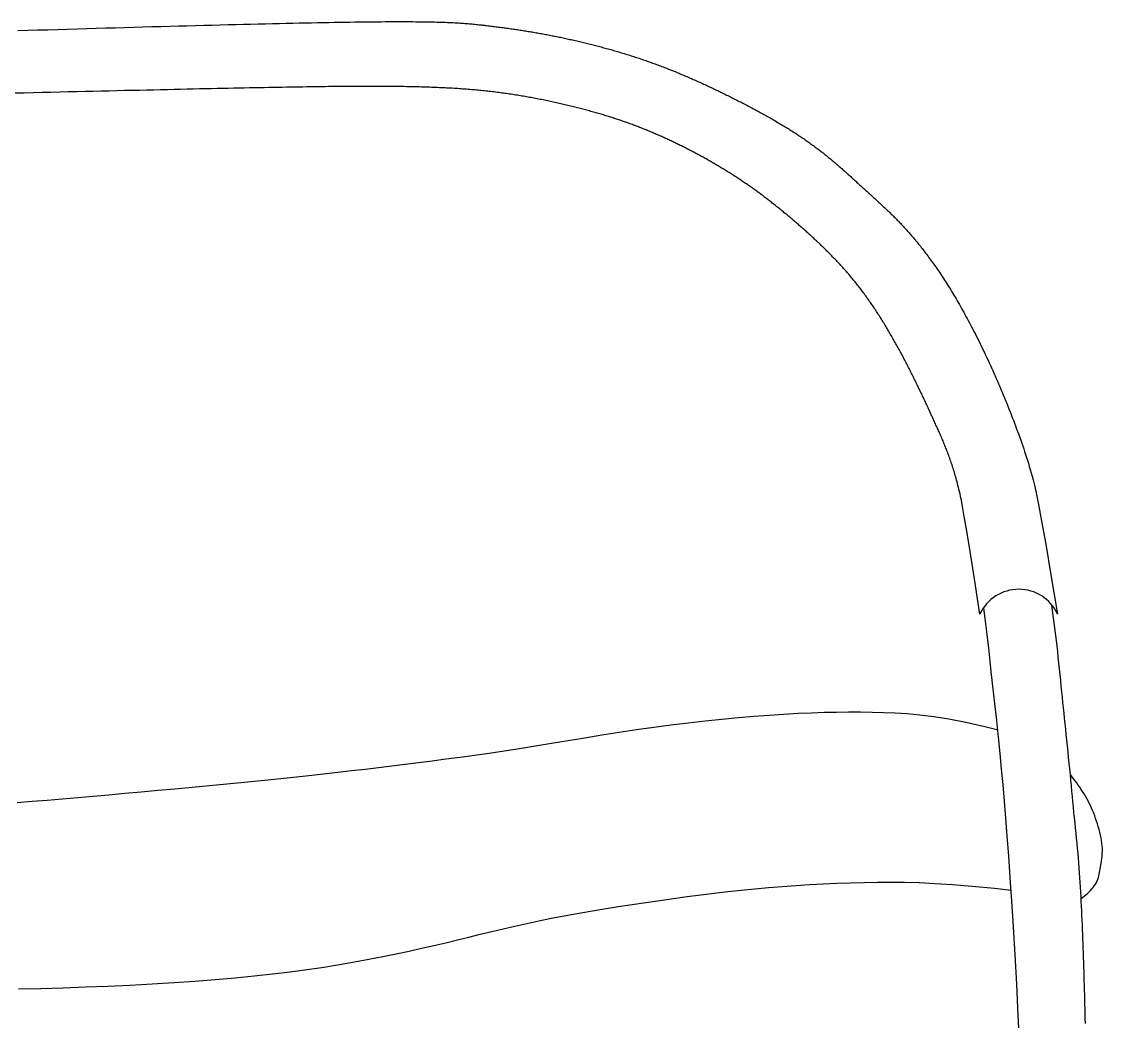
# Model space of a CAD drawing. Header units: millimetres. Extents: x 421 to 3085, y -1408 to 277.
# Drawn here: x 2339.04 to 2368.64, y -1248.15 to -1220.79 of the extents above; entities that cross this region are included whole.
import ezdxf

# ---------------------------------------------------------------- set-up
doc = ezdxf.new("R2010")
doc.units = ezdxf.units.MM

msp = doc.modelspace()

# ---------------------------------------------------------------- linework, layer by layer
at = {"color": 18, "linetype": 'Continuous', "true_color": 0x000000}
for points in [[(2338.932, -1221.033), (2339.207, -1221.025), (2339.48, -1221.016), (2339.752, -1221.008), (2340.022, -1221), (2340.29, -1220.992), (2340.556, -1220.984), (2340.821, -1220.976), (2341.083, -1220.968), (2341.343, -1220.96), (2341.601, -1220.953), (2341.857, -1220.946), (2342.109, -1220.938), (2342.36, -1220.931), (2342.607, -1220.924), (2342.852, -1220.918), (2343.093, -1220.911), (2343.332, -1220.904), (2343.567, -1220.898), (2343.799, -1220.892), (2344.027, -1220.886), (2344.252, -1220.88), (2344.473, -1220.874), (2344.691, -1220.869), (2344.904, -1220.863), (2345.114, -1220.858), (2345.319, -1220.853), (2345.521, -1220.848), (2345.718, -1220.844), (2345.911, -1220.839), (2346.099, -1220.835), (2346.283, -1220.831), (2346.462, -1220.827), (2346.638, -1220.823), (2346.808, -1220.82), (2346.975, -1220.817), (2347.137, -1220.813), (2347.295, -1220.811), (2347.449, -1220.808), (2347.599, -1220.805), (2347.744, -1220.803), (2347.886, -1220.801), (2348.024, -1220.799), (2348.158, -1220.797), (2348.288, -1220.795), (2348.414, -1220.794), (2348.537, -1220.792), (2348.656, -1220.791), (2348.772, -1220.79), (2348.885, -1220.789), (2348.994, -1220.788), (2349.1, -1220.788), (2349.202, -1220.788), (2349.302, -1220.787), (2349.399, -1220.787), (2349.492, -1220.787), (2349.583, -1220.787), (2349.671, -1220.788), (2349.756, -1220.788), (2349.839, -1220.789), (2349.919, -1220.79), (2349.997, -1220.791), (2350.072, -1220.792), (2350.144, -1220.793), (2350.215, -1220.794), (2350.283, -1220.795), (2350.349, -1220.797), (2350.414, -1220.798), (2350.476, -1220.8), (2350.536, -1220.802), (2350.594, -1220.804), (2350.651, -1220.806), (2350.706, -1220.808), (2350.759, -1220.811), (2350.811, -1220.813), (2350.861, -1220.815), (2350.91, -1220.818), (2350.958, -1220.821), (2351.004, -1220.823), (2351.05, -1220.826), (2351.094, -1220.829), (2351.137, -1220.832), (2351.179, -1220.835), (2351.22, -1220.839), (2351.261, -1220.842), (2351.301, -1220.845), (2351.34, -1220.849), (2351.379, -1220.852), (2351.417, -1220.856), (2351.454, -1220.859), (2351.492, -1220.863), (2351.529, -1220.867), (2351.565, -1220.871), (2351.602, -1220.875), (2351.638, -1220.878), (2351.674, -1220.882), (2351.711, -1220.887), (2351.747, -1220.891), (2351.783, -1220.895), (2351.819, -1220.899), (2351.855, -1220.903), (2351.891, -1220.908), (2351.927, -1220.912), (2351.963, -1220.917), (2351.999, -1220.921), (2352.035, -1220.926), (2352.072, -1220.93), (2352.108, -1220.935), (2352.144, -1220.94), (2352.18, -1220.944), (2352.217, -1220.949), (2352.253, -1220.954), (2352.289, -1220.959), (2352.325, -1220.964), (2352.362, -1220.969), (2352.398, -1220.974), (2352.435, -1220.98), (2352.471, -1220.985), (2352.507, -1220.99), (2352.544, -1220.995), (2352.58, -1221.001), (2352.617, -1221.006), (2352.653, -1221.012), (2352.69, -1221.018), (2352.726, -1221.023), (2352.763, -1221.029), (2352.8, -1221.035), (2352.836, -1221.041), (2352.873, -1221.047), (2352.909, -1221.053), (2352.946, -1221.059), (2352.983, -1221.065), (2353.019, -1221.071), (2353.056, -1221.077), (2353.093, -1221.084), (2353.13, -1221.09), (2353.166, -1221.097), (2353.203, -1221.103), (2353.24, -1221.11), (2353.277, -1221.116), (2353.314, -1221.123), (2353.351, -1221.13), (2353.388, -1221.137), (2353.424, -1221.144), (2353.461, -1221.151), (2353.498, -1221.158), (2353.535, -1221.165), (2353.572, -1221.172), (2353.609, -1221.179), (2353.646, -1221.187), (2353.683, -1221.194), (2353.72, -1221.202), (2353.757, -1221.209), (2353.795, -1221.217), (2353.832, -1221.225), (2353.869, -1221.232), (2353.906, -1221.24), (2353.943, -1221.248), (2353.98, -1221.256), (2354.017, -1221.264), (2354.055, -1221.272), (2354.092, -1221.281), (2354.129, -1221.289), (2354.166, -1221.297), (2354.203, -1221.306), (2354.241, -1221.314), (2354.278, -1221.323), (2354.315, -1221.332), (2354.352, -1221.34), (2354.39, -1221.349), (2354.427, -1221.358), (2354.464, -1221.367), (2354.502, -1221.376), (2354.539, -1221.385), (2354.576, -1221.395), (2354.614, -1221.404), (2354.651, -1221.413), (2354.688, -1221.423), (2354.726, -1221.432), (2354.763, -1221.442), (2354.8, -1221.451), (2354.838, -1221.461), (2354.875, -1221.471), (2354.912, -1221.481), (2354.949, -1221.491), (2354.987, -1221.501), (2355.024, -1221.511), (2355.061, -1221.522), (2355.099, -1221.532), (2355.136, -1221.542), (2355.173, -1221.553), (2355.21, -1221.563), (2355.248, -1221.574), (2355.285, -1221.585), (2355.322, -1221.596), (2355.359, -1221.606), (2355.396, -1221.617), (2355.434, -1221.629), (2355.471, -1221.64), (2355.508, -1221.651), (2355.545, -1221.662), (2355.582, -1221.674), (2355.619, -1221.685), (2355.656, -1221.697), (2355.693, -1221.708), (2355.73, -1221.72), (2355.767, -1221.732), (2355.804, -1221.744), (2355.841, -1221.756), (2355.878, -1221.768), (2355.915, -1221.78), (2355.952, -1221.792), (2355.989, -1221.805), (2356.026, -1221.817), (2356.062, -1221.83), (2356.099, -1221.842), (2356.136, -1221.855), (2356.172, -1221.868), (2356.209, -1221.881), (2356.246, -1221.894), (2356.282, -1221.907), (2356.319, -1221.92), (2356.355, -1221.933), (2356.392, -1221.947), (2356.428, -1221.96), (2356.465, -1221.973), (2356.501, -1221.987), (2356.538, -1222.001), (2356.574, -1222.014), (2356.61, -1222.028), (2356.646, -1222.042), (2356.683, -1222.056), (2356.719, -1222.07), (2356.755, -1222.085), (2356.791, -1222.099), (2356.827, -1222.113), (2356.863, -1222.128), (2356.899, -1222.142), (2356.935, -1222.157), (2356.971, -1222.171), (2357.007, -1222.186), (2357.043, -1222.201), (2357.078, -1222.216), (2357.114, -1222.231), (2357.15, -1222.246), (2357.186, -1222.261), (2357.221, -1222.276), (2357.257, -1222.291), (2357.293, -1222.307), (2357.328, -1222.322), (2357.364, -1222.338), (2357.399, -1222.353), (2357.435, -1222.369), (2357.47, -1222.384), (2357.506, -1222.4), (2357.541, -1222.416), (2357.576, -1222.432), (2357.612, -1222.448), (2357.647, -1222.464), (2357.682, -1222.48), (2357.718, -1222.496), (2357.753, -1222.512), (2357.788, -1222.528), (2357.823, -1222.545), (2357.858, -1222.561), (2357.893, -1222.577), (2357.928, -1222.594), (2357.963, -1222.61), (2357.998, -1222.627), (2358.033, -1222.644), (2358.068, -1222.66), (2358.103, -1222.677), (2358.138, -1222.694), (2358.173, -1222.711), (2358.208, -1222.728), (2358.242, -1222.745), (2358.277, -1222.762), (2358.312, -1222.779), (2358.346, -1222.796), (2358.381, -1222.813), (2358.416, -1222.83), (2358.45, -1222.848), (2358.485, -1222.865), (2358.52, -1222.882), (2358.554, -1222.9), (2358.589, -1222.917), (2358.623, -1222.934), (2358.657, -1222.952), (2358.692, -1222.97), (2358.726, -1222.987), (2358.76, -1223.005), (2358.795, -1223.023), (2358.829, -1223.04), (2358.863, -1223.058), (2358.897, -1223.076), (2358.931, -1223.094), (2358.966, -1223.112), (2359, -1223.13), (2359.033, -1223.148), (2359.067, -1223.166), (2359.101, -1223.184), (2359.135, -1223.202), (2359.169, -1223.22), (2359.202, -1223.238), (2359.236, -1223.256), (2359.269, -1223.275), (2359.303, -1223.293), (2359.336, -1223.311), (2359.37, -1223.33), (2359.403, -1223.348), (2359.436, -1223.367), (2359.469, -1223.385), (2359.502, -1223.404), (2359.535, -1223.422), (2359.568, -1223.441), (2359.6, -1223.46), (2359.633, -1223.478), (2359.665, -1223.497), (2359.698, -1223.516), (2359.73, -1223.535), (2359.762, -1223.554), (2359.794, -1223.573), (2359.826, -1223.592), (2359.858, -1223.611), (2359.89, -1223.63), (2359.921, -1223.649), (2359.953, -1223.668), (2359.984, -1223.687), (2360.015, -1223.706), (2360.047, -1223.726), (2360.078, -1223.745), (2360.108, -1223.764), (2360.139, -1223.784), (2360.17, -1223.803), (2360.2, -1223.822), (2360.23, -1223.842), (2360.261, -1223.861), (2360.291, -1223.881), (2360.32, -1223.901), (2360.35, -1223.92), (2360.38, -1223.94), (2360.409, -1223.96), (2360.438, -1223.979), (2360.467, -1223.999), (2360.496, -1224.019), (2360.525, -1224.039), (2360.554, -1224.059), (2360.582, -1224.079), (2360.61, -1224.099), (2360.639, -1224.119), (2360.666, -1224.139), (2360.694, -1224.159), (2360.722, -1224.179), (2360.749, -1224.199), (2360.776, -1224.22), (2360.803, -1224.24), (2360.83, -1224.26), (2360.857, -1224.28), (2360.884, -1224.301), (2360.91, -1224.321), (2360.936, -1224.341), (2360.962, -1224.362), (2360.988, -1224.382), (2361.014, -1224.403), (2361.04, -1224.423), (2361.065, -1224.444), (2361.09, -1224.464), (2361.115, -1224.484), (2361.14, -1224.505), (2361.165, -1224.525), (2361.19, -1224.546), (2361.215, -1224.566), (2361.239, -1224.587), (2361.263, -1224.607), (2361.287, -1224.628), (2361.311, -1224.648), (2361.335, -1224.668), (2361.359, -1224.689), (2361.383, -1224.709), (2361.406, -1224.729), (2361.43, -1224.75), (2361.453, -1224.77), (2361.476, -1224.79), (2361.499, -1224.811), (2361.522, -1224.831), (2361.545, -1224.851), (2361.567, -1224.871), (2361.59, -1224.891), (2361.612, -1224.911), (2361.635, -1224.932), (2361.657, -1224.952), (2361.679, -1224.971), (2361.701, -1224.991), (2361.723, -1225.011), (2361.745, -1225.031), (2361.766, -1225.051), (2361.788, -1225.071), (2361.81, -1225.09), (2361.831, -1225.11), (2361.852, -1225.129), (2361.874, -1225.149), (2361.895, -1225.168), (2361.916, -1225.188), (2361.937, -1225.207), (2361.958, -1225.226), (2361.979, -1225.245), (2361.999, -1225.264), (2362.02, -1225.283), (2362.041, -1225.302), (2362.061, -1225.321), (2362.082, -1225.34), (2362.102, -1225.358), (2362.122, -1225.377), (2362.143, -1225.395), (2362.163, -1225.414), (2362.183, -1225.432), (2362.203, -1225.45), (2362.223, -1225.469), (2362.243, -1225.487), (2362.263, -1225.505), (2362.283, -1225.523), (2362.303, -1225.541), (2362.323, -1225.559), (2362.343, -1225.577), (2362.362, -1225.594), (2362.382, -1225.612), (2362.402, -1225.63), (2362.422, -1225.648), (2362.441, -1225.666), (2362.461, -1225.684), (2362.481, -1225.702), (2362.5, -1225.72), (2362.52, -1225.737), (2362.54, -1225.755), (2362.559, -1225.773), (2362.579, -1225.792), (2362.599, -1225.81), (2362.619, -1225.828), (2362.638, -1225.846), (2362.658, -1225.865), (2362.678, -1225.883), (2362.698, -1225.902), (2362.718, -1225.921), (2362.738, -1225.939), (2362.757, -1225.958), (2362.777, -1225.977), (2362.798, -1225.997), (2362.818, -1226.016), (2362.838, -1226.036), (2362.858, -1226.055), (2362.878, -1226.075), (2362.898, -1226.095), (2362.919, -1226.115), (2362.939, -1226.136), (2362.96, -1226.157), (2362.981, -1226.177), (2363.001, -1226.198), (2363.022, -1226.22), (2363.043, -1226.241), (2363.064, -1226.263), (2363.085, -1226.285), (2363.106, -1226.307), (2363.127, -1226.33), (2363.149, -1226.353), (2363.17, -1226.376), (2363.192, -1226.399), (2363.214, -1226.423), (2363.235, -1226.447), (2363.257, -1226.471), (2363.279, -1226.496), (2363.302, -1226.521), (2363.324, -1226.546), (2363.346, -1226.572), (2363.369, -1226.597), (2363.392, -1226.624), (2363.415, -1226.65), (2363.438, -1226.677), (2363.461, -1226.705), (2363.484, -1226.733), (2363.508, -1226.761), (2363.532, -1226.789), (2363.556, -1226.818), (2363.58, -1226.848), (2363.604, -1226.878), (2363.628, -1226.908), (2363.653, -1226.938), (2363.677, -1226.97), (2363.702, -1227.001), (2363.727, -1227.033), (2363.752, -1227.065), (2363.777, -1227.098), (2363.803, -1227.132), (2363.828, -1227.166), (2363.854, -1227.2), (2363.88, -1227.235), (2363.906, -1227.27), (2363.932, -1227.306), (2363.958, -1227.342), (2363.985, -1227.379), (2364.011, -1227.416), (2364.038, -1227.454), (2364.065, -1227.492), (2364.092, -1227.531), (2364.119, -1227.57), (2364.146, -1227.61), (2364.174, -1227.65), (2364.201, -1227.691), (2364.229, -1227.733), (2364.257, -1227.775), (2364.285, -1227.818), (2364.313, -1227.861), (2364.341, -1227.905), (2364.37, -1227.949), (2364.398, -1227.994), (2364.427, -1228.04), (2364.456, -1228.086), (2364.485, -1228.133), (2364.514, -1228.18), (2364.543, -1228.229), (2364.572, -1228.277), (2364.602, -1228.327), (2364.631, -1228.377), (2364.661, -1228.427), (2364.691, -1228.478), (2364.721, -1228.53), (2364.751, -1228.583), (2364.781, -1228.636), (2364.811, -1228.69), (2364.842, -1228.745), (2364.872, -1228.8), (2364.903, -1228.856), (2364.934, -1228.913), (2364.965, -1228.97), (2364.996, -1229.028), (2365.027, -1229.087), (2365.058, -1229.146), (2365.09, -1229.207), (2365.121, -1229.268), (2365.153, -1229.329), (2365.184, -1229.392), (2365.216, -1229.455), (2365.248, -1229.519), (2365.28, -1229.583), (2365.312, -1229.649), (2365.344, -1229.715), (2365.377, -1229.782), (2365.409, -1229.849), (2365.441, -1229.917), (2365.474, -1229.986), (2365.506, -1230.055), (2365.538, -1230.125), (2365.571, -1230.196), (2365.603, -1230.267), (2365.636, -1230.338), (2365.668, -1230.411), (2365.7, -1230.483), (2365.733, -1230.557), (2365.765, -1230.63), (2365.797, -1230.704), (2365.829, -1230.779), (2365.861, -1230.854), (2365.893, -1230.929), (2365.924, -1231.005), (2365.956, -1231.081), (2365.987, -1231.157), (2366.018, -1231.234), (2366.049, -1231.311), (2366.08, -1231.388), (2366.111, -1231.465), (2366.141, -1231.543), (2366.171, -1231.62), (2366.201, -1231.698), (2366.23, -1231.776), (2366.26, -1231.854), (2366.289, -1231.933), (2366.317, -1232.011), (2366.346, -1232.089), (2366.374, -1232.168), (2366.402, -1232.246), (2366.429, -1232.325), (2366.456, -1232.403), (2366.483, -1232.481), (2366.509, -1232.559), (2366.535, -1232.638), (2366.56, -1232.716), (2366.586, -1232.796), (2366.611, -1232.877), (2366.637, -1232.961), (2366.663, -1233.047), (2366.69, -1233.137), (2366.717, -1233.23), (2366.746, -1233.334), (2366.78, -1233.475), (2366.826, -1233.688), (2366.889, -1234.006), (2366.974, -1234.464), (2367.086, -1235.093), (2367.23, -1235.929), (2367.412, -1237.004)], [(2365.286, -1237.004), (2365.133, -1236.036), (2365.013, -1235.29), (2364.923, -1234.732), (2364.856, -1234.334), (2364.81, -1234.064), (2364.778, -1233.891), (2364.756, -1233.784), (2364.74, -1233.712), (2364.725, -1233.649), (2364.711, -1233.591), (2364.697, -1233.535), (2364.684, -1233.483), (2364.671, -1233.433), (2364.659, -1233.386), (2364.647, -1233.34), (2364.634, -1233.295), (2364.622, -1233.251), (2364.609, -1233.208), (2364.597, -1233.165), (2364.584, -1233.123), (2364.572, -1233.082), (2364.559, -1233.041), (2364.547, -1233.001), (2364.534, -1232.962), (2364.522, -1232.923), (2364.509, -1232.885), (2364.496, -1232.847), (2364.483, -1232.809), (2364.471, -1232.773), (2364.458, -1232.736), (2364.445, -1232.701), (2364.432, -1232.665), (2364.419, -1232.63), (2364.406, -1232.596), (2364.393, -1232.561), (2364.38, -1232.527), (2364.367, -1232.494), (2364.354, -1232.461), (2364.34, -1232.428), (2364.327, -1232.395), (2364.314, -1232.363), (2364.3, -1232.33), (2364.287, -1232.299), (2364.274, -1232.267), (2364.26, -1232.235), (2364.247, -1232.204), (2364.233, -1232.172), (2364.22, -1232.141), (2364.206, -1232.11), (2364.192, -1232.079), (2364.179, -1232.048), (2364.165, -1232.017), (2364.151, -1231.986), (2364.137, -1231.955), (2364.123, -1231.924), (2364.109, -1231.893), (2364.095, -1231.862), (2364.081, -1231.831), (2364.067, -1231.8), (2364.053, -1231.768), (2364.039, -1231.737), (2364.025, -1231.706), (2364.01, -1231.674), (2363.996, -1231.643), (2363.982, -1231.612), (2363.967, -1231.58), (2363.953, -1231.548), (2363.938, -1231.517), (2363.924, -1231.485), (2363.909, -1231.453), (2363.894, -1231.421), (2363.88, -1231.39), (2363.865, -1231.358), (2363.85, -1231.326), (2363.835, -1231.294), (2363.82, -1231.262), (2363.805, -1231.23), (2363.79, -1231.197), (2363.775, -1231.165), (2363.76, -1231.133), (2363.745, -1231.101), (2363.729, -1231.068), (2363.714, -1231.036), (2363.699, -1231.004), (2363.683, -1230.971), (2363.668, -1230.939), (2363.652, -1230.906), (2363.637, -1230.874), (2363.621, -1230.841), (2363.606, -1230.809), (2363.59, -1230.776), (2363.574, -1230.744), (2363.558, -1230.711), (2363.542, -1230.679), (2363.526, -1230.646), (2363.51, -1230.613), (2363.494, -1230.581), (2363.478, -1230.548), (2363.462, -1230.516), (2363.446, -1230.483), (2363.429, -1230.45), (2363.413, -1230.418), (2363.396, -1230.385), (2363.38, -1230.352), (2363.363, -1230.32), (2363.347, -1230.287), (2363.33, -1230.254), (2363.313, -1230.222), (2363.297, -1230.189), (2363.28, -1230.156), (2363.263, -1230.124), (2363.246, -1230.091), (2363.229, -1230.058), (2363.212, -1230.026), (2363.195, -1229.993), (2363.178, -1229.961), (2363.16, -1229.928), (2363.143, -1229.896), (2363.126, -1229.863), (2363.108, -1229.831), (2363.091, -1229.798), (2363.073, -1229.766), (2363.055, -1229.734), (2363.038, -1229.701), (2363.02, -1229.669), (2363.002, -1229.637), (2362.984, -1229.604), (2362.966, -1229.572), (2362.948, -1229.54), (2362.93, -1229.508), (2362.912, -1229.476), (2362.893, -1229.444), (2362.875, -1229.411), (2362.856, -1229.379), (2362.838, -1229.348), (2362.819, -1229.316), (2362.801, -1229.284), (2362.782, -1229.252), (2362.763, -1229.22), (2362.744, -1229.188), (2362.725, -1229.157), (2362.706, -1229.125), (2362.687, -1229.093), (2362.668, -1229.062), (2362.648, -1229.03), (2362.629, -1228.999), (2362.609, -1228.968), (2362.59, -1228.936), (2362.57, -1228.905), (2362.55, -1228.874), (2362.531, -1228.843), (2362.511, -1228.812), (2362.491, -1228.781), (2362.47, -1228.75), (2362.45, -1228.719), (2362.43, -1228.688), (2362.409, -1228.657), (2362.389, -1228.626), (2362.368, -1228.596), (2362.347, -1228.565), (2362.327, -1228.535), (2362.306, -1228.504), (2362.285, -1228.474), (2362.264, -1228.444), (2362.242, -1228.413), (2362.221, -1228.383), (2362.199, -1228.353), (2362.178, -1228.323), (2362.156, -1228.293), (2362.134, -1228.263), (2362.113, -1228.234), (2362.09, -1228.204), (2362.068, -1228.174), (2362.046, -1228.145), (2362.024, -1228.115), (2362.001, -1228.086), (2361.979, -1228.057), (2361.956, -1228.028), (2361.933, -1227.999), (2361.91, -1227.97), (2361.887, -1227.941), (2361.864, -1227.912), (2361.841, -1227.883), (2361.817, -1227.855), (2361.794, -1227.826), (2361.77, -1227.798), (2361.746, -1227.769), (2361.723, -1227.741), (2361.699, -1227.713), (2361.674, -1227.685), (2361.65, -1227.657), (2361.626, -1227.629), (2361.602, -1227.601), (2361.577, -1227.574), (2361.552, -1227.546), (2361.528, -1227.519), (2361.503, -1227.491), (2361.478, -1227.464), (2361.453, -1227.437), (2361.428, -1227.41), (2361.403, -1227.383), (2361.378, -1227.356), (2361.352, -1227.329), (2361.327, -1227.302), (2361.302, -1227.276), (2361.276, -1227.249), (2361.251, -1227.223), (2361.225, -1227.197), (2361.199, -1227.17), (2361.174, -1227.144), (2361.148, -1227.118), (2361.122, -1227.093), (2361.096, -1227.067), (2361.07, -1227.041), (2361.044, -1227.016), (2361.018, -1226.99), (2360.992, -1226.965), (2360.966, -1226.939), (2360.94, -1226.914), (2360.914, -1226.889), (2360.888, -1226.864), (2360.862, -1226.84), (2360.835, -1226.815), (2360.809, -1226.79), (2360.783, -1226.766), (2360.757, -1226.741), (2360.731, -1226.717), (2360.704, -1226.693), (2360.678, -1226.669), (2360.652, -1226.645), (2360.626, -1226.621), (2360.599, -1226.597), (2360.573, -1226.573), (2360.547, -1226.55), (2360.521, -1226.526), (2360.494, -1226.503), (2360.468, -1226.48), (2360.442, -1226.457), (2360.416, -1226.434), (2360.39, -1226.411), (2360.364, -1226.388), (2360.338, -1226.365), (2360.312, -1226.343), (2360.286, -1226.32), (2360.26, -1226.298), (2360.234, -1226.276), (2360.208, -1226.253), (2360.182, -1226.231), (2360.156, -1226.209), (2360.131, -1226.188), (2360.105, -1226.166), (2360.079, -1226.144), (2360.054, -1226.123), (2360.028, -1226.101), (2360.003, -1226.08), (2359.977, -1226.059), (2359.952, -1226.038), (2359.926, -1226.017), (2359.901, -1225.996), (2359.876, -1225.975), (2359.85, -1225.955), (2359.825, -1225.934), (2359.8, -1225.914), (2359.774, -1225.893), (2359.749, -1225.873), (2359.724, -1225.853), (2359.699, -1225.833), (2359.674, -1225.813), (2359.648, -1225.793), (2359.623, -1225.773), (2359.598, -1225.753), (2359.573, -1225.733), (2359.548, -1225.714), (2359.523, -1225.694), (2359.498, -1225.675), (2359.472, -1225.656), (2359.447, -1225.636), (2359.422, -1225.617), (2359.397, -1225.598), (2359.372, -1225.579), (2359.347, -1225.56), (2359.322, -1225.541), (2359.296, -1225.523), (2359.271, -1225.504), (2359.246, -1225.485), (2359.221, -1225.467), (2359.195, -1225.448), (2359.17, -1225.43), (2359.145, -1225.411), (2359.119, -1225.393), (2359.094, -1225.375), (2359.069, -1225.357), (2359.043, -1225.339), (2359.018, -1225.321), (2358.992, -1225.303), (2358.966, -1225.285), (2358.941, -1225.267), (2358.915, -1225.249), (2358.89, -1225.231), (2358.864, -1225.214), (2358.838, -1225.196), (2358.812, -1225.179), (2358.786, -1225.161), (2358.76, -1225.144), (2358.734, -1225.126), (2358.708, -1225.109), (2358.682, -1225.091), (2358.656, -1225.074), (2358.629, -1225.057), (2358.603, -1225.04), (2358.577, -1225.023), (2358.55, -1225.006), (2358.524, -1224.989), (2358.497, -1224.972), (2358.47, -1224.955), (2358.444, -1224.938), (2358.417, -1224.921), (2358.39, -1224.904), (2358.363, -1224.887), (2358.336, -1224.871), (2358.309, -1224.854), (2358.282, -1224.837), (2358.255, -1224.821), (2358.227, -1224.804), (2358.2, -1224.788), (2358.173, -1224.771), (2358.145, -1224.755), (2358.118, -1224.738), (2358.09, -1224.722), (2358.063, -1224.706), (2358.035, -1224.69), (2358.008, -1224.674), (2357.98, -1224.658), (2357.952, -1224.641), (2357.924, -1224.626), (2357.896, -1224.61), (2357.869, -1224.594), (2357.841, -1224.578), (2357.813, -1224.562), (2357.785, -1224.547), (2357.757, -1224.531), (2357.729, -1224.515), (2357.701, -1224.5), (2357.673, -1224.484), (2357.644, -1224.469), (2357.616, -1224.454), (2357.588, -1224.438), (2357.56, -1224.423), (2357.532, -1224.408), (2357.504, -1224.393), (2357.475, -1224.378), (2357.447, -1224.363), (2357.419, -1224.348), (2357.39, -1224.333), (2357.362, -1224.319), (2357.334, -1224.304), (2357.305, -1224.289), (2357.277, -1224.275), (2357.249, -1224.26), (2357.22, -1224.246), (2357.192, -1224.232), (2357.164, -1224.217), (2357.135, -1224.203), (2357.107, -1224.189), (2357.079, -1224.175), (2357.05, -1224.161), (2357.022, -1224.147), (2356.994, -1224.133), (2356.965, -1224.119), (2356.937, -1224.106), (2356.909, -1224.092), (2356.881, -1224.079), (2356.852, -1224.065), (2356.824, -1224.052), (2356.796, -1224.039), (2356.767, -1224.025), (2356.739, -1224.012), (2356.711, -1223.999), (2356.683, -1223.986), (2356.655, -1223.973), (2356.626, -1223.96), (2356.598, -1223.948), (2356.57, -1223.935), (2356.542, -1223.922), (2356.514, -1223.91), (2356.485, -1223.897), (2356.457, -1223.885), (2356.429, -1223.873), (2356.401, -1223.86), (2356.372, -1223.848), (2356.344, -1223.836), (2356.315, -1223.824), (2356.287, -1223.812), (2356.259, -1223.8), (2356.23, -1223.788), (2356.201, -1223.776), (2356.173, -1223.765), (2356.144, -1223.753), (2356.115, -1223.741), (2356.087, -1223.73), (2356.058, -1223.718), (2356.029, -1223.707), (2356, -1223.695), (2355.971, -1223.684), (2355.942, -1223.673), (2355.912, -1223.662), (2355.883, -1223.65), (2355.854, -1223.639), (2355.824, -1223.628), (2355.794, -1223.617), (2355.765, -1223.606), (2355.735, -1223.595), (2355.705, -1223.584), (2355.675, -1223.573), (2355.644, -1223.562), (2355.614, -1223.552), (2355.584, -1223.541), (2355.553, -1223.53), (2355.522, -1223.52), (2355.491, -1223.509), (2355.46, -1223.498), (2355.429, -1223.488), (2355.398, -1223.477), (2355.367, -1223.467), (2355.335, -1223.456), (2355.303, -1223.446), (2355.271, -1223.436), (2355.239, -1223.425), (2355.207, -1223.415), (2355.175, -1223.405), (2355.142, -1223.394), (2355.109, -1223.384), (2355.076, -1223.374), (2355.043, -1223.364), (2355.01, -1223.354), (2354.976, -1223.343), (2354.942, -1223.333), (2354.908, -1223.323), (2354.874, -1223.313), (2354.84, -1223.303), (2354.805, -1223.293), (2354.77, -1223.283), (2354.735, -1223.273), (2354.7, -1223.263), (2354.665, -1223.253), (2354.629, -1223.243), (2354.594, -1223.233), (2354.558, -1223.224), (2354.521, -1223.214), (2354.485, -1223.204), (2354.449, -1223.194), (2354.412, -1223.184), (2354.375, -1223.175), (2354.338, -1223.165), (2354.301, -1223.155), (2354.263, -1223.146), (2354.226, -1223.136), (2354.188, -1223.127), (2354.15, -1223.117), (2354.112, -1223.108), (2354.074, -1223.099), (2354.035, -1223.089), (2353.997, -1223.08), (2353.958, -1223.071), (2353.919, -1223.062), (2353.88, -1223.052), (2353.841, -1223.043), (2353.802, -1223.034), (2353.762, -1223.025), (2353.723, -1223.017), (2353.683, -1223.008), (2353.643, -1222.999), (2353.603, -1222.99), (2353.563, -1222.982), (2353.523, -1222.973), (2353.483, -1222.964), (2353.442, -1222.956), (2353.402, -1222.948), (2353.361, -1222.939), (2353.32, -1222.931), (2353.28, -1222.923), (2353.239, -1222.915), (2353.198, -1222.907), (2353.156, -1222.899), (2353.115, -1222.891), (2353.074, -1222.883), (2353.033, -1222.876), (2352.991, -1222.868), (2352.95, -1222.86), (2352.908, -1222.853), (2352.866, -1222.846), (2352.825, -1222.838), (2352.783, -1222.831), (2352.741, -1222.824), (2352.699, -1222.817), (2352.657, -1222.81), (2352.615, -1222.803), (2352.573, -1222.797), (2352.53, -1222.79), (2352.488, -1222.784), (2352.446, -1222.777), (2352.404, -1222.771), (2352.361, -1222.765), (2352.319, -1222.759), (2352.276, -1222.753), (2352.234, -1222.747), (2352.191, -1222.741), (2352.148, -1222.735), (2352.105, -1222.73), (2352.063, -1222.724), (2352.02, -1222.719), (2351.976, -1222.713), (2351.933, -1222.708), (2351.89, -1222.703), (2351.846, -1222.698), (2351.803, -1222.693), (2351.759, -1222.689), (2351.715, -1222.684), (2351.671, -1222.679), (2351.627, -1222.675), (2351.582, -1222.67), (2351.537, -1222.666), (2351.492, -1222.662), (2351.447, -1222.658), (2351.402, -1222.654), (2351.356, -1222.65), (2351.31, -1222.646), (2351.264, -1222.642), (2351.218, -1222.639), (2351.171, -1222.635), (2351.124, -1222.632), (2351.076, -1222.628), (2351.029, -1222.625), (2350.981, -1222.622), (2350.932, -1222.619), (2350.883, -1222.616), (2350.834, -1222.613), (2350.785, -1222.61), (2350.735, -1222.607), (2350.685, -1222.605), (2350.634, -1222.602), (2350.583, -1222.6), (2350.531, -1222.597), (2350.479, -1222.595), (2350.427, -1222.592), (2350.374, -1222.59), (2350.321, -1222.588), (2350.267, -1222.586), (2350.213, -1222.584), (2350.158, -1222.582), (2350.103, -1222.581), (2350.047, -1222.579), (2349.99, -1222.577), (2349.933, -1222.576), (2349.876, -1222.574), (2349.818, -1222.573), (2349.759, -1222.572), (2349.7, -1222.57), (2349.64, -1222.569), (2349.58, -1222.568), (2349.519, -1222.567), (2349.458, -1222.566), (2349.395, -1222.565), (2349.332, -1222.564), (2349.269, -1222.564), (2349.204, -1222.563), (2349.139, -1222.562), (2349.074, -1222.562), (2349.007, -1222.561), (2348.94, -1222.561), (2348.872, -1222.561), (2348.803, -1222.56), (2348.732, -1222.56), (2348.661, -1222.56), (2348.589, -1222.56), (2348.516, -1222.56), (2348.442, -1222.56), (2348.366, -1222.56), (2348.29, -1222.561), (2348.212, -1222.561), (2348.132, -1222.561), (2348.052, -1222.562), (2347.969, -1222.562), (2347.886, -1222.563), (2347.8, -1222.564), (2347.713, -1222.564), (2347.625, -1222.565), (2347.534, -1222.566), (2347.442, -1222.567), (2347.348, -1222.568), (2347.252, -1222.57), (2347.154, -1222.571), (2347.054, -1222.572), (2346.952, -1222.574), (2346.848, -1222.575), (2346.742, -1222.577), (2346.633, -1222.578), (2346.522, -1222.58), (2346.409, -1222.582), (2346.293, -1222.584), (2346.175, -1222.586), (2346.055, -1222.588), (2345.932, -1222.59), (2345.806, -1222.593), (2345.677, -1222.595), (2345.546, -1222.598), (2345.412, -1222.6), (2345.276, -1222.603), (2345.136, -1222.606), (2344.993, -1222.609), (2344.848, -1222.612), (2344.699, -1222.615), (2344.547, -1222.618), (2344.392, -1222.621), (2344.234, -1222.624), (2344.073, -1222.628), (2343.908, -1222.631), (2343.739, -1222.635), (2343.568, -1222.639), (2343.393, -1222.643), (2343.214, -1222.647), (2343.032, -1222.651), (2342.846, -1222.655), (2342.656, -1222.659), (2342.462, -1222.664), (2342.265, -1222.668), (2342.064, -1222.673), (2341.859, -1222.677), (2341.65, -1222.682), (2341.438, -1222.687), (2341.221, -1222.692), (2341, -1222.697), (2340.776, -1222.702), (2340.548, -1222.708), (2340.316, -1222.713), (2340.08, -1222.719), (2339.841, -1222.724), (2339.598, -1222.73), (2339.352, -1222.736), (2339.103, -1222.741), (2338.85, -1222.747)], [(2365.379, -1236.839), (2365.416, -1237.124), (2365.47, -1237.564), (2365.524, -1238.024), (2365.578, -1238.496), (2365.632, -1238.974), (2365.684, -1239.451), (2365.734, -1239.922), (2365.781, -1240.379), (2365.826, -1240.819), (2365.868, -1241.25), (2365.908, -1241.682), (2365.947, -1242.124), (2365.986, -1242.589), (2366.025, -1243.084), (2366.065, -1243.622), (2366.107, -1244.213), (2366.151, -1244.863), (2366.196, -1245.57), (2366.241, -1246.329), (2366.285, -1247.135), (2366.327, -1247.981), (2366.365, -1248.862)], [(2368.172, -1248.21), (2368.169, -1248.079), (2368.166, -1247.948), (2368.164, -1247.818), (2368.161, -1247.689), (2368.158, -1247.559), (2368.155, -1247.431), (2368.151, -1247.302), (2368.148, -1247.174), (2368.144, -1247.046), (2368.141, -1246.918), (2368.137, -1246.79), (2368.133, -1246.663), (2368.129, -1246.535), (2368.124, -1246.408), (2368.12, -1246.281), (2368.115, -1246.153), (2368.111, -1246.026), (2368.106, -1245.899), (2368.1, -1245.771), (2368.095, -1245.643), (2368.09, -1245.515), (2368.084, -1245.387), (2368.078, -1245.259), (2368.072, -1245.13), (2368.066, -1245.001), (2368.06, -1244.872), (2368.053, -1244.742), (2368.046, -1244.612), (2368.039, -1244.481), (2368.032, -1244.35), (2368.024, -1244.218), (2368.015, -1244.086), (2368.006, -1243.953), (2367.996, -1243.819), (2367.985, -1243.685), (2367.973, -1243.55), (2367.96, -1243.414), (2367.946, -1243.277), (2367.932, -1243.139), (2367.918, -1243.001), (2367.904, -1242.862), (2367.889, -1242.721), (2367.875, -1242.58), (2367.861, -1242.438), (2367.847, -1242.294), (2367.833, -1242.149), (2367.819, -1242.003), (2367.805, -1241.855), (2367.791, -1241.705), (2367.777, -1241.554), (2367.762, -1241.4), (2367.747, -1241.245), (2367.731, -1241.088), (2367.715, -1240.93), (2367.699, -1240.772), (2367.682, -1240.615), (2367.666, -1240.459), (2367.65, -1240.305), (2367.634, -1240.153), (2367.618, -1240.005), (2367.603, -1239.858), (2367.588, -1239.714), (2367.573, -1239.569), (2367.558, -1239.425), (2367.543, -1239.279), (2367.528, -1239.131), (2367.512, -1238.979), (2367.497, -1238.825), (2367.481, -1238.667), (2367.464, -1238.508), (2367.448, -1238.348), (2367.431, -1238.19), (2367.415, -1238.033), (2367.398, -1237.88), (2367.381, -1237.732), (2367.363, -1237.589), (2367.346, -1237.451), (2367.328, -1237.316), (2367.311, -1237.185), (2367.293, -1237.054), (2367.25, -1236.748)], [(2338.919, -1242.159), (2339.328, -1242.127), (2339.74, -1242.095), (2340.154, -1242.061), (2340.573, -1242.025), (2340.997, -1241.989), (2341.427, -1241.951), (2341.865, -1241.911), (2342.312, -1241.871), (2342.768, -1241.829), (2343.234, -1241.786), (2343.708, -1241.742), (2344.185, -1241.698), (2344.661, -1241.652), (2345.133, -1241.607), (2345.598, -1241.561), (2346.05, -1241.515), (2346.487, -1241.47), (2346.906, -1241.425), (2347.309, -1241.38), (2347.698, -1241.335), (2348.076, -1241.291), (2348.447, -1241.246), (2348.813, -1241.202), (2349.177, -1241.156), (2349.541, -1241.111), (2349.909, -1241.065), (2350.282, -1241.018), (2350.661, -1240.969), (2351.046, -1240.918), (2351.439, -1240.864), (2351.841, -1240.808), (2352.253, -1240.747), (2352.676, -1240.683), (2353.11, -1240.614), (2353.554, -1240.541), (2354.007, -1240.466), (2354.467, -1240.391), (2354.932, -1240.315), (2355.402, -1240.241), (2355.875, -1240.169), (2356.349, -1240.101), (2356.822, -1240.039), (2357.292, -1239.981), (2357.757, -1239.928), (2358.214, -1239.881), (2358.661, -1239.839), (2359.096, -1239.802), (2359.516, -1239.77), (2359.918, -1239.743), (2360.302, -1239.722), (2360.668, -1239.706), (2361.019, -1239.694), (2361.359, -1239.687), (2361.688, -1239.684), (2362.011, -1239.685), (2362.329, -1239.69), (2362.646, -1239.698), (2362.964, -1239.711), (2363.292, -1239.731), (2363.641, -1239.762), (2364.018, -1239.809), (2364.434, -1239.875), (2364.898, -1239.965), (2365.42, -1240.082), (2365.751, -1240.166)], [(2368.056, -1244.791), (2368.067, -1244.783), (2368.103, -1244.755), (2368.143, -1244.724), (2368.185, -1244.689), (2368.228, -1244.652), (2368.27, -1244.613), (2368.31, -1244.572), (2368.348, -1244.529), (2368.385, -1244.486), (2368.418, -1244.442), (2368.448, -1244.397), (2368.475, -1244.353), (2368.498, -1244.308), (2368.517, -1244.264), (2368.532, -1244.219), (2368.544, -1244.174), (2368.554, -1244.129), (2368.562, -1244.082), (2368.57, -1244.033), (2368.577, -1243.983), (2368.585, -1243.931), (2368.594, -1243.875), (2368.604, -1243.818), (2368.613, -1243.757), (2368.622, -1243.695), (2368.63, -1243.63), (2368.636, -1243.563), (2368.639, -1243.495), (2368.638, -1243.424), (2368.634, -1243.352), (2368.627, -1243.279), (2368.616, -1243.204), (2368.602, -1243.129), (2368.586, -1243.053), (2368.567, -1242.977), (2368.547, -1242.9), (2368.526, -1242.824), (2368.503, -1242.749), (2368.479, -1242.674), (2368.454, -1242.6), (2368.428, -1242.527), (2368.401, -1242.455), (2368.372, -1242.384), (2368.342, -1242.315), (2368.311, -1242.246), (2368.279, -1242.179), (2368.245, -1242.114), (2368.21, -1242.049), (2368.174, -1241.986), (2368.136, -1241.924), (2368.098, -1241.863), (2368.059, -1241.803), (2368.019, -1241.743), (2367.978, -1241.684), (2367.937, -1241.627), (2367.897, -1241.573), (2367.859, -1241.521), (2367.823, -1241.474), (2367.79, -1241.432), (2367.762, -1241.395), (2367.761, -1241.394)], [(2338.953, -1247.267), (2339.56, -1247.252), (2340.172, -1247.234), (2340.787, -1247.212), (2341.4, -1247.188), (2342.009, -1247.16), (2342.611, -1247.129), (2343.203, -1247.094), (2343.781, -1247.055), (2344.343, -1247.011), (2344.885, -1246.963), (2345.408, -1246.91), (2345.912, -1246.854), (2346.396, -1246.794), (2346.863, -1246.732), (2347.311, -1246.666), (2347.741, -1246.598), (2348.154, -1246.527), (2348.549, -1246.455), (2348.929, -1246.381), (2349.295, -1246.307), (2349.649, -1246.231), (2349.992, -1246.154), (2350.326, -1246.077), (2350.652, -1246), (2350.972, -1245.923), (2351.288, -1245.846), (2351.601, -1245.77), (2351.914, -1245.694), (2352.229, -1245.62), (2352.547, -1245.546), (2352.871, -1245.474), (2353.202, -1245.403), (2353.542, -1245.333), (2353.894, -1245.265), (2354.254, -1245.199), (2354.623, -1245.135), (2354.997, -1245.073), (2355.375, -1245.012), (2355.756, -1244.954), (2356.137, -1244.897), (2356.516, -1244.842), (2356.892, -1244.789), (2357.266, -1244.739), (2357.638, -1244.691), (2358.009, -1244.645), (2358.379, -1244.602), (2358.749, -1244.562), (2359.119, -1244.525), (2359.491, -1244.491), (2359.865, -1244.46), (2360.24, -1244.433), (2360.616, -1244.409), (2360.991, -1244.389), (2361.366, -1244.373), (2361.739, -1244.36), (2362.11, -1244.35), (2362.478, -1244.344), (2362.844, -1244.343), (2363.22, -1244.346), (2363.617, -1244.357), (2364.05, -1244.378), (2364.529, -1244.409), (2365.07, -1244.452), (2365.683, -1244.511), (2366.142, -1244.56)]]:
    msp.add_lwpolyline(points, dxfattribs=at)
msp.add_arc((2366.349, -1237.498), 1.172, 24.9064, 155.0936, dxfattribs=at)

doc.saveas('drawing.dxf')
